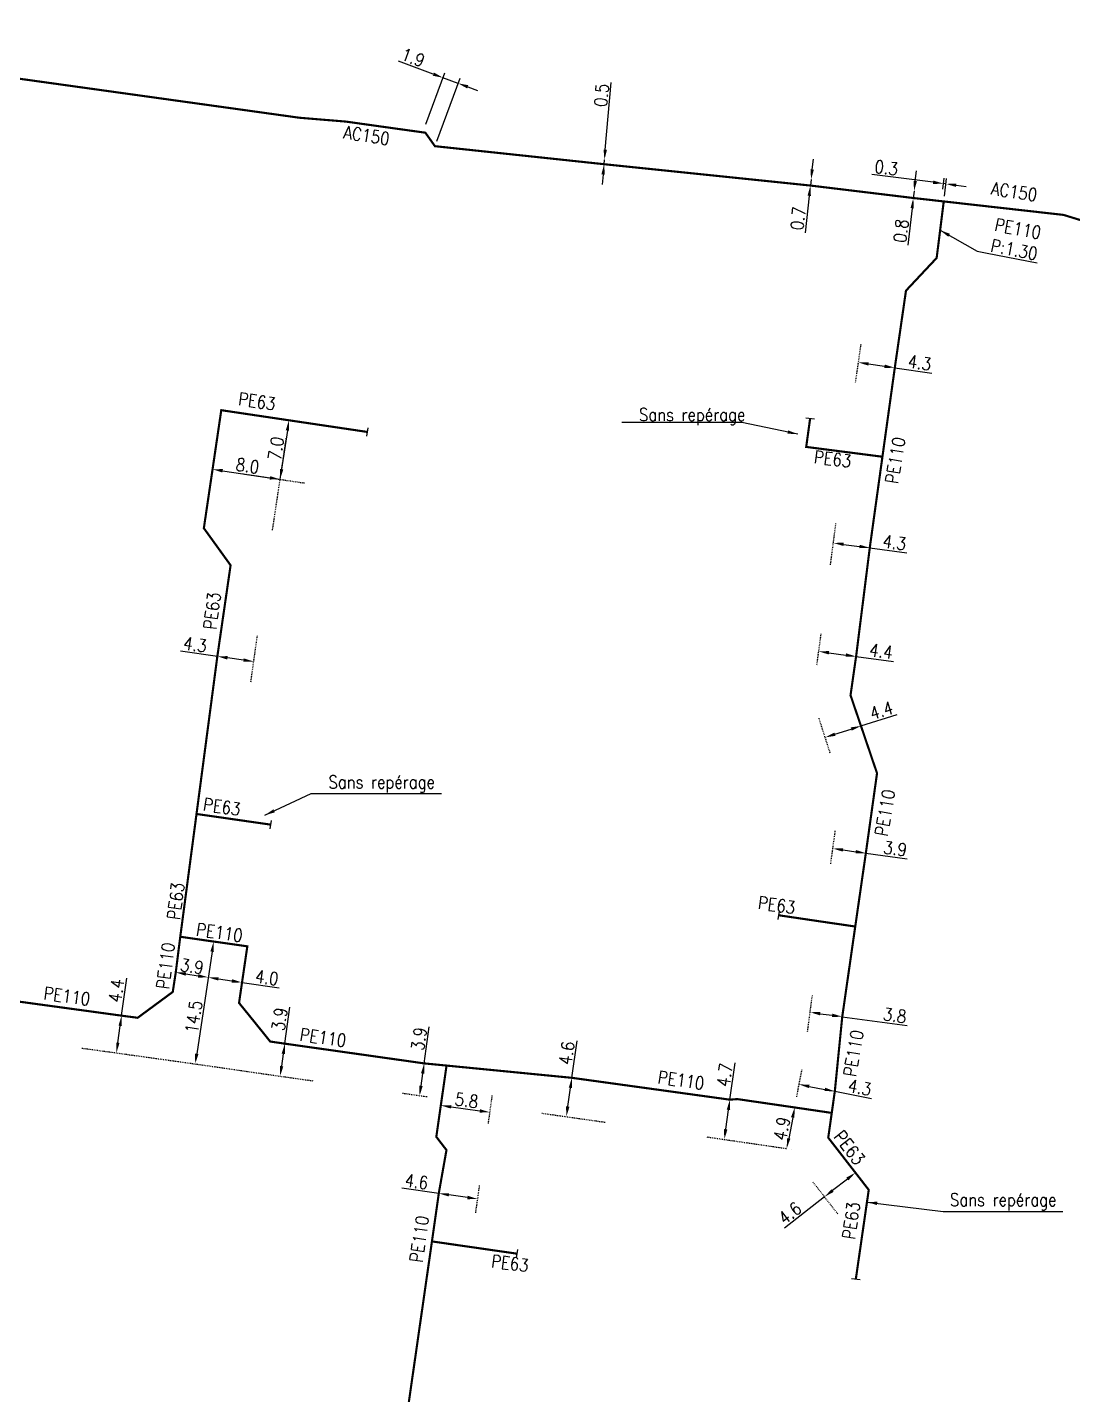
# Model space of a CAD drawing. Header units: millimetres. Extents: x 113999 to 115000, y 123996 to 125006.
# Drawn here: x 114295.6 to 114418, y 124723.9 to 124884 of the extents above; entities that cross this region are included whole.
import ezdxf
from ezdxf.enums import TextEntityAlignment as Align

# ---------------------------------------------------------------- set-up
doc = ezdxf.new("R2010")
doc.units = ezdxf.units.MM
doc.header["$PDMODE"] = 34
for name, pattern in [('DASHED', [0.75, 0.5, -0.25]), ('L_25_AP', [2000, 1000, 1000]), ('L_25_PE', [2000, 1000, 1000])]:
    doc.linetypes.add(name, pattern=pattern)
doc.layers.get('0').update_dxf_attribs({"linetype": 'CONTINUOUS'})
doc.layers.get('Defpoints').update_dxf_attribs({"linetype": 'CONTINUOUS'})
doc.layers.add('L_150', color=1, linetype='CONTINUOUS')
doc.layers.add('L_340', color=7, linetype='CONTINUOUS')
doc.styles.get("Standard").update_dxf_attribs({"font": 'romans.shx', "width": 0.85})
doc.dimstyles.get("Standard").update_dxf_attribs({"dimtxt": 1.5, "dimasz": 1.2, "dimexe": 0.625, "dimexo": 0.625, "dimgap": 0.25, "dimtad": 1, "dimdec": 1, "dimzin": 0, "dimdsep": 46, "dimtxsty": 'Standard', "dimcen": -0.5, "dimadec": 0, "dimazin": 0, "dimtfac": 1, "dimtdec": 1, "dimtmove": 0, "dimatfit": 3, "dimfxl": 0, "dimtolj": 1, "dimtzin": 0, "dimarcsym": 0})

# ---------------------------------------------------------------- blocks, each defined once
blk = doc.blocks.new('*D92')
at = {"layer": 'Defpoints', "color": 0, "linetype": 'Continuous', "transparency": 16777216}
for p in [(114344.26, 124878.1), (114342.02, 124872.06), (114343.32, 124870.08)]:
    blk.add_point(p, dxfattribs=at)
at = {"layer": 'L_150', "color": 0, "linetype": 'Continuous', "lineweight": -2, "transparency": 16777216}
for p, q in [((114343.13, 124878.52), (114339.04, 124880.03)), ((114342.24, 124872.65), (114344.47, 124878.69)), ((114343.53, 124870.67), (114346.26, 124878.03)), ((114346.04, 124877.44), (114344.26, 124878.1)), ((114347.17, 124877.03), (114348.29, 124876.61))]:
    blk.add_line(p, q, dxfattribs=at)
at = {"layer": 'L_150', "color": 0, "linetype": 'Continuous', "transparency": 16777216}
for points in [[(114343.2, 124878.71), (114343.06, 124878.33), (114344.26, 124878.1)], [(114347.23, 124877.22), (114347.1, 124876.84), (114346.04, 124877.44)]]:
    blk.add_solid(points, dxfattribs=at)
at = {"layer": 'L_150', "color": 0, "linetype": 'Continuous', "transparency": 16777216, "insert": (114340.76, 124880.46), "char_height": 1.5, "attachment_point": 5, "rotation": 339.7037}
blk.add_mtext('\\A1;1.9', dxfattribs=at)
blk = doc.blocks.new('*D93')
at = {"layer": 'Defpoints', "color": 0, "linetype": 'Continuous', "transparency": 16777216}
for p in [(114387.27, 124865.47), (114387.35, 124866.16), (114387.35, 124866.16)]:
    blk.add_point(p, dxfattribs=at)
at = {"layer": 'L_150', "color": 0, "linetype": 'Continuous', "lineweight": -2, "transparency": 16777216}
for p, q in [((114387.48, 124867.36), (114387.62, 124868.55)), ((114387.35, 124866.16), (114387.27, 124865.47)), ((114387.14, 124864.28), (114386.65, 124859.93))]:
    blk.add_line(p, q, dxfattribs=at)
at = {"layer": 'L_150', "color": 0, "linetype": 'Continuous', "transparency": 16777216}
for points in [[(114387.28, 124867.38), (114387.68, 124867.33), (114387.35, 124866.16)], [(114386.94, 124864.3), (114387.33, 124864.25), (114387.27, 124865.47)]]:
    blk.add_solid(points, dxfattribs=at)
at = {"layer": 'L_150', "color": 0, "linetype": 'Continuous', "transparency": 16777216, "insert": (114385.83, 124861.62), "char_height": 1.5, "attachment_point": 5, "rotation": 83.5745}
blk.add_mtext('\\A1;0.7', dxfattribs=at)
blk = doc.blocks.new('*D94')
at = {"layer": 'Defpoints', "color": 0, "linetype": 'Continuous', "transparency": 16777216}
for p in [(114402.84, 124865.7), (114402.68, 124864.44), (114402.88, 124863.61)]:
    blk.add_point(p, dxfattribs=at)
at = {"layer": 'L_150', "color": 0, "linetype": 'Continuous', "lineweight": -2, "transparency": 16777216}
for p, q in [((114401.65, 124865.85), (114394.46, 124866.75)), ((114402.76, 124865.06), (114402.92, 124866.32)), ((114403.14, 124865.66), (114402.84, 124865.7)), ((114402.96, 124864.23), (114403.22, 124866.28)), ((114404.33, 124865.51), (114405.52, 124865.36))]:
    blk.add_line(p, q, dxfattribs=at)
at = {"layer": 'L_150', "color": 0, "linetype": 'Continuous', "transparency": 16777216}
for points in [[(114401.67, 124866.05), (114401.62, 124865.65), (114402.84, 124865.7)], [(114404.35, 124865.71), (114404.3, 124865.31), (114403.14, 124865.66)]]:
    blk.add_solid(points, dxfattribs=at)
at = {"layer": 'L_150', "color": 0, "linetype": 'Continuous', "transparency": 16777216, "insert": (114396.16, 124867.55), "char_height": 1.5, "attachment_point": 5, "rotation": 352.8313}
blk.add_mtext('\\A1;0.3', dxfattribs=at)
blk = doc.blocks.new('*D95')
at = {"layer": 'Defpoints', "color": 0, "linetype": 'Continuous', "transparency": 16777216}
for p in [(114399.32, 124864.01), (114399.41, 124864.81), (114399.41, 124864.81)]:
    blk.add_point(p, dxfattribs=at)
at = {"layer": 'L_150', "color": 0, "linetype": 'Continuous', "lineweight": -2, "transparency": 16777216}
for p, q in [((114399.54, 124866), (114399.68, 124867.19)), ((114398.7, 124864.08), (114398.7, 124864.08)), ((114398.79, 124864.88), (114398.79, 124864.88)), ((114399.41, 124864.81), (114399.32, 124864.01)), ((114399.18, 124862.82), (114398.69, 124858.47))]:
    blk.add_line(p, q, dxfattribs=at)
at = {"layer": 'L_150', "color": 0, "linetype": 'Continuous', "transparency": 16777216}
for points in [[(114399.34, 124866.02), (114399.74, 124865.98), (114399.41, 124864.81)], [(114398.99, 124862.84), (114399.38, 124862.8), (114399.32, 124864.01)]]:
    blk.add_solid(points, dxfattribs=at)
at = {"layer": 'L_150', "color": 0, "linetype": 'Continuous', "transparency": 16777216, "insert": (114397.88, 124860.16), "char_height": 1.5, "attachment_point": 5, "rotation": 83.5745}
blk.add_mtext('\\A1;0.8', dxfattribs=at)
blk = doc.blocks.new('*D189')
at = {"layer": 'Defpoints', "color": 0, "linetype": 'Continuous', "ltscale": 0.5, "transparency": 16777216}
for p in [(114344.67, 124762.34), (114349.76, 124756.93), (114349.76, 124756.93)]:
    blk.add_point(p, dxfattribs=at)
at = {"layer": 'L_150', "color": 0, "linetype": 'Continuous', "lineweight": -2, "ltscale": 0.5, "transparency": 16777216}
for p, q in [((114344.58, 124761.73), (114343.93, 124757.12)), ((114345.21, 124757.57), (114348.58, 124757.1))]:
    blk.add_line(p, q, dxfattribs=at)
at = {"layer": 'L_150', "color": 0, "linetype": 'Continuous', "ltscale": 0.5, "transparency": 16777216}
for points in [[(114345.24, 124757.77), (114345.18, 124757.37), (114344.02, 124757.73)], [(114348.6, 124757.29), (114348.55, 124756.9), (114349.76, 124756.93)]]:
    blk.add_solid(points, dxfattribs=at)
at = {"layer": 'L_150', "color": 0, "linetype": 'Continuous', "ltscale": 0.5, "transparency": 16777216, "insert": (114347.03, 124758.32), "char_height": 1.5, "attachment_point": 5, "rotation": 352.0185}
blk.add_mtext('\\A1;5.8', dxfattribs=at)
blk = doc.blocks.new('*D190')
at = {"layer": 'Defpoints', "color": 0, "linetype": 'Continuous', "ltscale": 0.5, "transparency": 16777216}
for p in [(114343.77, 124747.44), (114348.33, 124746.78), (114348.33, 124746.78)]:
    blk.add_point(p, dxfattribs=at)
at = {"layer": 'L_150', "color": 0, "linetype": 'Continuous', "lineweight": -2, "ltscale": 0.5, "transparency": 16777216}
for p, q in [((114343.77, 124747.44), (114339.45, 124748.06)), ((114347.14, 124746.95), (114344.96, 124747.27))]:
    blk.add_line(p, q, dxfattribs=at)
at = {"layer": 'L_150', "color": 0, "linetype": 'Continuous', "ltscale": 0.5, "transparency": 16777216}
for points in [[(114344.99, 124747.46), (114344.93, 124747.07), (114343.77, 124747.44)], [(114347.17, 124747.15), (114347.11, 124746.75), (114348.33, 124746.78)]]:
    blk.add_solid(points, dxfattribs=at)
at = {"layer": 'L_150', "color": 0, "linetype": 'Continuous', "ltscale": 0.5, "transparency": 16777216, "insert": (114341.16, 124748.82), "char_height": 1.5, "attachment_point": 5, "rotation": 351.8241}
blk.add_mtext('\\A1;4.6', dxfattribs=at)
blk = doc.blocks.new('L_340_07')
at = {"color": 0, "linetype": 'Continuous', "const_width": 0.25, "flags": 128}
blk.add_lwpolyline([(0, 0), (0.35, 0)], dxfattribs=at)
at = {"color": 0, "linetype": 'Continuous', "flags": 128}
blk.add_lwpolyline([(0.35, -0.5), (0.35, 0.5)], dxfattribs=at)
at = {"color": 0, "linetype": 'Continuous', "width": 0.75, "flags": 3}
for tag, p in [('DEF_LEG', (0.72, -3.47)), ('DEF_COUP', (0.72, -5.97)), ('DEF_TYPE', (0.72, -8.47))]:
    blk.add_attdef(tag, text='', height=1.2, dxfattribs=at).set_placement(p, align=Align.MIDDLE)
blk = doc.blocks.new('*D325')
at = {"layer": 'Defpoints', "color": 0, "linetype": 'Continuous', "ltscale": 0.5, "transparency": 16777216}
for p in [(114317.28, 124832.24), (114325.2, 124831.06), (114325.2, 124831.06)]:
    blk.add_point(p, dxfattribs=at)
at = {"layer": 'L_150', "color": 0, "linetype": 'Continuous', "lineweight": -2, "ltscale": 0.5, "transparency": 16777216}
for p, q in [((114317.19, 124831.62), (114317.19, 124831.62)), ((114318.47, 124832.06), (114324.01, 124831.23)), ((114325.1, 124830.44), (114325.1, 124830.44))]:
    blk.add_line(p, q, dxfattribs=at)
at = {"layer": 'L_150', "color": 0, "linetype": 'Continuous', "ltscale": 0.5, "transparency": 16777216}
for points in [[(114318.5, 124832.26), (114318.44, 124831.86), (114317.28, 124832.24)], [(114324.04, 124831.43), (114323.98, 124831.04), (114325.2, 124831.06)]]:
    blk.add_solid(points, dxfattribs=at)
at = {"layer": 'L_150', "color": 0, "linetype": 'Continuous', "ltscale": 0.5, "transparency": 16777216, "insert": (114321.39, 124832.64), "char_height": 1.5, "attachment_point": 5, "rotation": 351.5052}
blk.add_mtext('\\A1;8.0', dxfattribs=at)
blk = doc.blocks.new('*D326')
at = {"layer": 'Defpoints', "color": 0, "linetype": 'Continuous', "ltscale": 0.5, "transparency": 16777216}
for p in [(114326.23, 124837.98), (114325.2, 124831.06), (114325.2, 124831.06)]:
    blk.add_point(p, dxfattribs=at)
at = {"layer": 'L_150', "color": 0, "linetype": 'Continuous', "lineweight": -2, "ltscale": 0.5, "transparency": 16777216}
for p, q in [((114326.85, 124837.89), (114326.85, 124837.89)), ((114326.05, 124836.79), (114325.37, 124832.24)), ((114325.81, 124830.96), (114325.81, 124830.96))]:
    blk.add_line(p, q, dxfattribs=at)
at = {"layer": 'L_150', "color": 0, "linetype": 'Continuous', "ltscale": 0.5, "transparency": 16777216}
for points in [[(114325.86, 124836.82), (114326.25, 124836.76), (114326.23, 124837.98)], [(114325.18, 124832.27), (114325.57, 124832.21), (114325.2, 124831.06)]]:
    blk.add_solid(points, dxfattribs=at)
at = {"layer": 'L_150', "color": 0, "linetype": 'Continuous', "ltscale": 0.5, "transparency": 16777216, "insert": (114324.72, 124834.67), "char_height": 1.5, "attachment_point": 5, "rotation": 81.4901}
blk.add_mtext('\\A1;7.0', dxfattribs=at)
blk = doc.blocks.new('*D327')
at = {"layer": 'Defpoints', "color": 0, "linetype": 'Continuous', "ltscale": 0.5, "transparency": 16777216}
for p in [(114317.85, 124810.33), (114322.11, 124809.73), (114322.11, 124809.73)]:
    blk.add_point(p, dxfattribs=at)
at = {"layer": 'L_150', "color": 0, "linetype": 'Continuous', "lineweight": -2, "ltscale": 0.5, "transparency": 16777216}
for p, q in [((114317.85, 124810.33), (114313.53, 124810.94)), ((114320.92, 124809.9), (114319.04, 124810.16))]:
    blk.add_line(p, q, dxfattribs=at)
at = {"layer": 'L_150', "color": 0, "linetype": 'Continuous', "ltscale": 0.5, "transparency": 16777216}
for points in [[(114319.07, 124810.36), (114319.01, 124809.96), (114317.85, 124810.33)], [(114320.95, 124810.09), (114320.9, 124809.7), (114322.11, 124809.73)]]:
    blk.add_solid(points, dxfattribs=at)
at = {"layer": 'L_150', "color": 0, "linetype": 'Continuous', "ltscale": 0.5, "transparency": 16777216, "insert": (114315.24, 124811.71), "char_height": 1.5, "attachment_point": 5, "rotation": 351.9555}
blk.add_mtext('\\A1;4.3', dxfattribs=at)
blk = doc.blocks.new('*D328')
at = {"layer": 'Defpoints', "color": 0, "linetype": 'Continuous', "ltscale": 0.5, "transparency": 16777216}
for p in [(114312.98, 124773.31), (114316.79, 124772.73), (114316.79, 124772.73)]:
    blk.add_point(p, dxfattribs=at)
at = {"layer": 'L_150', "color": 0, "linetype": 'Continuous', "lineweight": -2, "ltscale": 0.5, "transparency": 16777216}
blk.add_line((114314.17, 124773.13), (114315.6, 124772.91), dxfattribs=at)
at = {"layer": 'L_150', "color": 0, "linetype": 'Continuous', "ltscale": 0.5, "transparency": 16777216}
for points in [[(114314.2, 124773.32), (114314.14, 124772.93), (114312.98, 124773.31)], [(114315.63, 124773.11), (114315.57, 124772.71), (114316.79, 124772.73)]]:
    blk.add_solid(points, dxfattribs=at)
at = {"layer": 'L_150', "color": 0, "linetype": 'Continuous', "ltscale": 0.5, "transparency": 16777216, "insert": (114314.88, 124774.03), "char_height": 1.5, "attachment_point": 5, "rotation": 351.4414}
blk.add_mtext('\\A1;3.9', dxfattribs=at)
blk = doc.blocks.new('*D329')
at = {"layer": 'Defpoints', "color": 0, "linetype": 'Continuous', "ltscale": 0.5, "transparency": 16777216}
for p in [(114306.64, 124768.25), (114306.04, 124763.89), (114306.04, 124763.89)]:
    blk.add_point(p, dxfattribs=at)
at = {"layer": 'L_150', "color": 0, "linetype": 'Continuous', "lineweight": -2, "ltscale": 0.5, "transparency": 16777216}
for p, q in [((114306.64, 124768.25), (114307.24, 124772.64)), ((114306.2, 124765.08), (114306.48, 124767.06))]:
    blk.add_line(p, q, dxfattribs=at)
at = {"layer": 'L_150', "color": 0, "linetype": 'Continuous', "ltscale": 0.5, "transparency": 16777216}
for points in [[(114306.28, 124767.09), (114306.67, 124767.04), (114306.64, 124768.25)], [(114306.01, 124765.11), (114306.4, 124765.06), (114306.04, 124763.89)]]:
    blk.add_solid(points, dxfattribs=at)
at = {"layer": 'L_150', "color": 0, "linetype": 'Continuous', "ltscale": 0.5, "transparency": 16777216, "insert": (114306.03, 124771.18), "char_height": 1.5, "attachment_point": 5, "rotation": 82.2084}
blk.add_mtext('\\A1;4.4', dxfattribs=at)
blk = doc.blocks.new('*D330')
at = {"layer": 'Defpoints', "color": 0, "linetype": 'Continuous', "ltscale": 0.5, "transparency": 16777216}
for p in [(114317.42, 124776.93), (114315.26, 124762.6), (114315.26, 124762.6)]:
    blk.add_point(p, dxfattribs=at)
at = {"layer": 'L_150', "color": 0, "linetype": 'Continuous', "lineweight": -2, "ltscale": 0.5, "transparency": 16777216}
blk.add_line((114317.24, 124775.75), (114315.44, 124763.78), dxfattribs=at)
at = {"layer": 'L_150', "color": 0, "linetype": 'Continuous', "ltscale": 0.5, "transparency": 16777216}
for points in [[(114317.04, 124775.78), (114317.44, 124775.72), (114317.42, 124776.93)], [(114315.24, 124763.81), (114315.64, 124763.75), (114315.26, 124762.6)]]:
    blk.add_solid(points, dxfattribs=at)
at = {"layer": 'L_150', "color": 0, "linetype": 'Continuous', "ltscale": 0.5, "transparency": 16777216, "insert": (114315.08, 124768.11), "char_height": 1.5, "attachment_point": 5, "rotation": 81.4414}
blk.add_mtext('\\A1;14.5', dxfattribs=at)
blk = doc.blocks.new('*D331')
at = {"layer": 'Defpoints', "color": 0, "linetype": 'Continuous', "ltscale": 0.5, "transparency": 16777216}
for p in [(114316.79, 124772.73), (114316.79, 124772.73), (114320.74, 124772.14)]:
    blk.add_point(p, dxfattribs=at)
at = {"layer": 'L_150', "color": 0, "linetype": 'Continuous', "lineweight": -2, "ltscale": 0.5, "transparency": 16777216}
for p, q in [((114317.97, 124772.55), (114319.56, 124772.32)), ((114320.74, 124772.14), (114325.07, 124771.49))]:
    blk.add_line(p, q, dxfattribs=at)
at = {"layer": 'L_150', "color": 0, "linetype": 'Continuous', "ltscale": 0.5, "transparency": 16777216}
for points in [[(114318, 124772.75), (114317.94, 124772.36), (114316.79, 124772.73)], [(114319.59, 124772.51), (114319.53, 124772.12), (114320.74, 124772.14)]]:
    blk.add_solid(points, dxfattribs=at)
at = {"layer": 'L_150', "color": 0, "linetype": 'Continuous', "ltscale": 0.5, "transparency": 16777216, "insert": (114323.65, 124772.71), "char_height": 1.5, "attachment_point": 5, "rotation": 351.4414}
blk.add_mtext('\\A1;4.0', dxfattribs=at)
blk = doc.blocks.new('*D332')
at = {"layer": 'Defpoints', "color": 0, "linetype": 'Continuous', "ltscale": 0.5, "transparency": 16777216}
for p in [(114325.75, 124764.97), (114325.21, 124761.16), (114325.21, 124761.16)]:
    blk.add_point(p, dxfattribs=at)
at = {"layer": 'L_150', "color": 0, "linetype": 'Continuous', "lineweight": -2, "ltscale": 0.5, "transparency": 16777216}
for p, q in [((114325.75, 124764.97), (114326.35, 124769.24)), ((114325.38, 124762.35), (114325.58, 124763.79))]:
    blk.add_line(p, q, dxfattribs=at)
at = {"layer": 'L_150', "color": 0, "linetype": 'Continuous', "ltscale": 0.5, "transparency": 16777216}
for points in [[(114325.38, 124763.81), (114325.78, 124763.76), (114325.75, 124764.97)], [(114325.18, 124762.38), (114325.57, 124762.32), (114325.21, 124761.16)]]:
    blk.add_solid(points, dxfattribs=at)
at = {"layer": 'L_150', "color": 0, "linetype": 'Continuous', "ltscale": 0.5, "transparency": 16777216, "insert": (114325.14, 124767.84), "char_height": 1.5, "attachment_point": 5, "rotation": 81.9385}
blk.add_mtext('\\A1;3.9', dxfattribs=at)
blk = doc.blocks.new('*D333')
at = {"layer": 'Defpoints', "color": 0, "linetype": 'Continuous', "ltscale": 0.5, "transparency": 16777216}
for p in [(114342.06, 124762.66), (114341.52, 124758.85), (114341.52, 124758.85)]:
    blk.add_point(p, dxfattribs=at)
at = {"layer": 'L_150', "color": 0, "linetype": 'Continuous', "lineweight": -2, "ltscale": 0.5, "transparency": 16777216}
for p, q in [((114342.06, 124762.66), (114342.66, 124766.93)), ((114341.69, 124760.04), (114341.89, 124761.48))]:
    blk.add_line(p, q, dxfattribs=at)
at = {"layer": 'L_150', "color": 0, "linetype": 'Continuous', "ltscale": 0.5, "transparency": 16777216}
for points in [[(114341.69, 124761.5), (114342.09, 124761.45), (114342.06, 124762.66)], [(114341.49, 124760.07), (114341.89, 124760.01), (114341.52, 124758.85)]]:
    blk.add_solid(points, dxfattribs=at)
at = {"layer": 'L_150', "color": 0, "linetype": 'Continuous', "ltscale": 0.5, "transparency": 16777216, "insert": (114341.46, 124765.53), "char_height": 1.5, "attachment_point": 5, "rotation": 81.9385}
blk.add_mtext('\\A1;3.9', dxfattribs=at)
blk = doc.blocks.new('*D334')
at = {"layer": 'Defpoints', "color": 0, "linetype": 'Continuous', "ltscale": 0.5, "transparency": 16777216}
for p in [(114359.35, 124760.97), (114358.7, 124756.42), (114358.7, 124756.42)]:
    blk.add_point(p, dxfattribs=at)
at = {"layer": 'L_150', "color": 0, "linetype": 'Continuous', "lineweight": -2, "ltscale": 0.5, "transparency": 16777216}
for p, q in [((114359.35, 124760.97), (114359.96, 124765.3)), ((114359.97, 124760.89), (114359.97, 124760.89)), ((114358.87, 124757.61), (114359.18, 124759.78)), ((114359.32, 124756.33), (114359.32, 124756.33))]:
    blk.add_line(p, q, dxfattribs=at)
at = {"layer": 'L_150', "color": 0, "linetype": 'Continuous', "ltscale": 0.5, "transparency": 16777216}
for points in [[(114358.98, 124759.81), (114359.38, 124759.76), (114359.35, 124760.97)], [(114358.67, 124757.63), (114359.07, 124757.58), (114358.7, 124756.42)]]:
    blk.add_solid(points, dxfattribs=at)
at = {"layer": 'L_150', "color": 0, "linetype": 'Continuous', "ltscale": 0.5, "transparency": 16777216, "insert": (114358.75, 124763.87), "char_height": 1.5, "attachment_point": 5, "rotation": 81.9385}
blk.add_mtext('\\A1;4.6', dxfattribs=at)
blk = doc.blocks.new('*D335')
at = {"layer": 'Defpoints', "color": 0, "linetype": 'Continuous', "ltscale": 0.5, "transparency": 16777216}
for p in [(114377.85, 124758.41), (114377.19, 124753.75), (114377.19, 124753.75)]:
    blk.add_point(p, dxfattribs=at)
at = {"layer": 'L_150', "color": 0, "linetype": 'Continuous', "lineweight": -2, "ltscale": 0.5, "transparency": 16777216}
for p, q in [((114377.85, 124758.41), (114378.46, 124762.74)), ((114377.36, 124754.94), (114377.68, 124757.22))]:
    blk.add_line(p, q, dxfattribs=at)
at = {"layer": 'L_150', "color": 0, "linetype": 'Continuous', "ltscale": 0.5, "transparency": 16777216}
for points in [[(114377.48, 124757.25), (114377.88, 124757.19), (114377.85, 124758.41)], [(114377.16, 124754.97), (114377.56, 124754.91), (114377.19, 124753.75)]]:
    blk.add_solid(points, dxfattribs=at)
at = {"layer": 'L_150', "color": 0, "linetype": 'Continuous', "ltscale": 0.5, "transparency": 16777216, "insert": (114377.25, 124761.31), "char_height": 1.5, "attachment_point": 5, "rotation": 81.9385}
blk.add_mtext('\\A1;4.7', dxfattribs=at)
blk = doc.blocks.new('*D342')
at = {"layer": 'Defpoints', "color": 0, "linetype": 'Continuous', "ltscale": 0.5, "transparency": 16777216}
for p in [(114385.95, 124760.2), (114385.95, 124760.2), (114390.13, 124759.39)]:
    blk.add_point(p, dxfattribs=at)
at = {"layer": 'L_150', "color": 0, "linetype": 'Continuous', "lineweight": -2, "ltscale": 0.5, "transparency": 16777216}
for p, q in [((114387.13, 124759.97), (114388.95, 124759.62)), ((114390.13, 124759.39), (114394.42, 124758.56))]:
    blk.add_line(p, q, dxfattribs=at)
at = {"layer": 'L_150', "color": 0, "linetype": 'Continuous', "ltscale": 0.5, "transparency": 16777216}
for points in [[(114387.17, 124760.17), (114387.09, 124759.77), (114385.95, 124760.2)], [(114388.99, 124759.81), (114388.91, 124759.42), (114390.13, 124759.39)]]:
    blk.add_solid(points, dxfattribs=at)
at = {"layer": 'L_150', "color": 0, "linetype": 'Continuous', "ltscale": 0.5, "transparency": 16777216, "insert": (114393.05, 124759.84), "char_height": 1.5, "attachment_point": 5, "rotation": 349.0318}
blk.add_mtext('\\A1;4.3', dxfattribs=at)
blk = doc.blocks.new('*D343')
at = {"layer": 'Defpoints', "color": 0, "linetype": 'Continuous', "ltscale": 0.5, "transparency": 16777216}
for p in [(114387.24, 124768.65), (114387.24, 124768.65), (114391, 124768.13)]:
    blk.add_point(p, dxfattribs=at)
at = {"layer": 'L_150', "color": 0, "linetype": 'Continuous', "lineweight": -2, "ltscale": 0.5, "transparency": 16777216}
for p, q in [((114388.42, 124768.48), (114389.81, 124768.29)), ((114391, 124768.13), (114398.59, 124767.08))]:
    blk.add_line(p, q, dxfattribs=at)
at = {"layer": 'L_150', "color": 0, "linetype": 'Continuous', "ltscale": 0.5, "transparency": 16777216}
for points in [[(114388.45, 124768.68), (114388.4, 124768.28), (114387.24, 124768.65)], [(114389.84, 124768.49), (114389.78, 124768.09), (114391, 124768.13)]]:
    blk.add_solid(points, dxfattribs=at)
at = {"layer": 'L_150', "color": 0, "linetype": 'Continuous', "ltscale": 0.5, "transparency": 16777216, "insert": (114397.15, 124768.29), "char_height": 1.5, "attachment_point": 5, "rotation": 352.1532}
blk.add_mtext('\\A1;3.8', dxfattribs=at)
blk = doc.blocks.new('*D344')
at = {"layer": 'Defpoints', "color": 0, "linetype": 'Continuous', "ltscale": 0.5, "transparency": 16777216}
for p in [(114389.9, 124787.82), (114389.9, 124787.82), (114393.76, 124787.28)]:
    blk.add_point(p, dxfattribs=at)
at = {"layer": 'L_150', "color": 0, "linetype": 'Continuous', "lineweight": -2, "ltscale": 0.5, "transparency": 16777216}
for p, q in [((114391.09, 124787.66), (114392.57, 124787.45)), ((114393.76, 124787.28), (114398.61, 124786.61))]:
    blk.add_line(p, q, dxfattribs=at)
at = {"layer": 'L_150', "color": 0, "linetype": 'Continuous', "ltscale": 0.5, "transparency": 16777216}
for points in [[(114391.11, 124787.85), (114391.06, 124787.46), (114389.9, 124787.82)], [(114392.6, 124787.65), (114392.55, 124787.25), (114393.76, 124787.28)]]:
    blk.add_solid(points, dxfattribs=at)
at = {"layer": 'L_150', "color": 0, "linetype": 'Continuous', "ltscale": 0.5, "transparency": 16777216, "insert": (114397.2, 124787.81), "char_height": 1.5, "attachment_point": 5, "rotation": 352.0615}
blk.add_mtext('\\A1;3.9', dxfattribs=at)
blk = doc.blocks.new('*D345')
at = {"layer": 'Defpoints', "color": 0, "linetype": 'Continuous', "ltscale": 0.5, "transparency": 16777216}
for p in [(114389, 124800.84), (114389, 124800.84), (114393.19, 124802.18)]:
    blk.add_point(p, dxfattribs=at)
at = {"layer": 'L_150', "color": 0, "linetype": 'Continuous', "lineweight": -2, "ltscale": 0.5, "transparency": 16777216}
for p, q in [((114393.19, 124802.18), (114397.41, 124803.53)), ((114390.14, 124801.21), (114392.05, 124801.82))]:
    blk.add_line(p, q, dxfattribs=at)
at = {"layer": 'L_150', "color": 0, "linetype": 'Continuous', "ltscale": 0.5, "transparency": 16777216}
for points in [[(114390.08, 124801.4), (114390.2, 124801.02), (114389, 124800.84)], [(114391.99, 124802.01), (114392.11, 124801.63), (114393.19, 124802.18)]]:
    blk.add_solid(points, dxfattribs=at)
at = {"layer": 'L_150', "color": 0, "linetype": 'Continuous', "ltscale": 0.5, "transparency": 16777216, "insert": (114395.57, 124803.99), "char_height": 1.5, "attachment_point": 5, "rotation": 17.6989}
blk.add_mtext('\\A1;4.4', dxfattribs=at)
blk = doc.blocks.new('*D346')
at = {"layer": 'Defpoints', "color": 0, "linetype": 'Continuous', "ltscale": 0.5, "transparency": 16777216}
for p in [(114388.25, 124810.91), (114388.25, 124810.91), (114392.62, 124810.32)]:
    blk.add_point(p, dxfattribs=at)
at = {"layer": 'L_150', "color": 0, "linetype": 'Continuous', "lineweight": -2, "ltscale": 0.5, "transparency": 16777216}
for p, q in [((114389.44, 124810.75), (114391.43, 124810.48)), ((114392.62, 124810.32), (114397.01, 124809.73))]:
    blk.add_line(p, q, dxfattribs=at)
at = {"layer": 'L_150', "color": 0, "linetype": 'Continuous', "ltscale": 0.5, "transparency": 16777216}
for points in [[(114389.47, 124810.95), (114389.42, 124810.55), (114388.25, 124810.91)], [(114391.45, 124810.68), (114391.4, 124810.28), (114392.62, 124810.32)]]:
    blk.add_solid(points, dxfattribs=at)
at = {"layer": 'L_150', "color": 0, "linetype": 'Continuous', "ltscale": 0.5, "transparency": 16777216, "insert": (114395.54, 124810.94), "char_height": 1.5, "attachment_point": 5, "rotation": 352.3639}
blk.add_mtext('\\A1;4.4', dxfattribs=at)
blk = doc.blocks.new('*D347')
at = {"layer": 'Defpoints', "color": 0, "linetype": 'Continuous', "ltscale": 0.5, "transparency": 16777216}
for p in [(114389.96, 124823.61), (114389.96, 124823.61), (114394.22, 124823.04)]:
    blk.add_point(p, dxfattribs=at)
at = {"layer": 'L_150', "color": 0, "linetype": 'Continuous', "lineweight": -2, "ltscale": 0.5, "transparency": 16777216}
for p, q in [((114391.15, 124823.45), (114393.03, 124823.2)), ((114394.22, 124823.04), (114398.55, 124822.46))]:
    blk.add_line(p, q, dxfattribs=at)
at = {"layer": 'L_150', "color": 0, "linetype": 'Continuous', "ltscale": 0.5, "transparency": 16777216}
for points in [[(114391.17, 124823.65), (114391.12, 124823.26), (114389.96, 124823.61)], [(114393.06, 124823.4), (114393, 124823), (114394.22, 124823.04)]]:
    blk.add_solid(points, dxfattribs=at)
at = {"layer": 'L_150', "color": 0, "linetype": 'Continuous', "ltscale": 0.5, "transparency": 16777216, "insert": (114397.11, 124823.66), "char_height": 1.5, "attachment_point": 5, "rotation": 352.3639}
blk.add_mtext('\\A1;4.3', dxfattribs=at)
blk = doc.blocks.new('*D348')
at = {"layer": 'Defpoints', "color": 0, "linetype": 'Continuous', "ltscale": 0.5, "transparency": 16777216}
for p in [(114392.9, 124844.75), (114392.9, 124844.75), (114397.15, 124844.13)]:
    blk.add_point(p, dxfattribs=at)
at = {"layer": 'L_150', "color": 0, "linetype": 'Continuous', "lineweight": -2, "ltscale": 0.5, "transparency": 16777216}
for p, q in [((114394.08, 124844.58), (114395.96, 124844.3)), ((114397.15, 124844.13), (114401.48, 124843.5))]:
    blk.add_line(p, q, dxfattribs=at)
at = {"layer": 'L_150', "color": 0, "linetype": 'Continuous', "ltscale": 0.5, "transparency": 16777216}
for points in [[(114394.11, 124844.77), (114394.05, 124844.38), (114392.9, 124844.75)], [(114395.99, 124844.5), (114395.93, 124844.11), (114397.15, 124844.13)]]:
    blk.add_solid(points, dxfattribs=at)
at = {"layer": 'L_150', "color": 0, "linetype": 'Continuous', "ltscale": 0.5, "transparency": 16777216, "insert": (114400.05, 124844.72), "char_height": 1.5, "attachment_point": 5, "rotation": 351.7366}
blk.add_mtext('\\A1;4.3', dxfattribs=at)
blk = doc.blocks.new('*D349')
at = {"layer": 'Defpoints', "color": 0, "linetype": 'Continuous', "ltscale": 0.5, "transparency": 16777216}
for p in [(114385.43, 124757.5), (114384.5, 124752.69), (114384.5, 124752.69)]:
    blk.add_point(p, dxfattribs=at)
at = {"layer": 'L_150', "color": 0, "linetype": 'Continuous', "lineweight": -2, "ltscale": 0.5, "transparency": 16777216}
for p, q in [((114385.2, 124756.32), (114384.73, 124753.86)), ((114386.04, 124757.38), (114386.04, 124757.38)), ((114385.11, 124752.57), (114385.11, 124752.57))]:
    blk.add_line(p, q, dxfattribs=at)
at = {"layer": 'L_150', "color": 0, "linetype": 'Continuous', "ltscale": 0.5, "transparency": 16777216}
for points in [[(114385, 124756.36), (114385.4, 124756.28), (114385.43, 124757.5)], [(114384.53, 124753.9), (114384.92, 124753.83), (114384.5, 124752.69)]]:
    blk.add_solid(points, dxfattribs=at)
at = {"layer": 'L_150', "color": 0, "linetype": 'Continuous', "ltscale": 0.5, "transparency": 16777216, "insert": (114383.93, 124755.02), "char_height": 1.5, "attachment_point": 5, "rotation": 79.0318}
blk.add_mtext('\\A1;4.9', dxfattribs=at)
blk = doc.blocks.new('*D350')
at = {"layer": 'Defpoints', "color": 0, "linetype": 'Continuous', "ltscale": 0.5, "transparency": 16777216}
for p in [(114392.54, 124749.86), (114388.92, 124747.03), (114388.92, 124747.03)]:
    blk.add_point(p, dxfattribs=at)
at = {"layer": 'L_150', "color": 0, "linetype": 'Continuous', "lineweight": -2, "ltscale": 0.5, "transparency": 16777216}
for p, q in [((114391.6, 124749.12), (114389.86, 124747.77)), ((114388.92, 124747.03), (114384.22, 124743.36))]:
    blk.add_line(p, q, dxfattribs=at)
at = {"layer": 'L_150', "color": 0, "linetype": 'Continuous', "ltscale": 0.5, "transparency": 16777216}
for points in [[(114391.47, 124749.28), (114391.72, 124748.96), (114392.54, 124749.86)], [(114389.74, 124747.92), (114389.99, 124747.61), (114388.92, 124747.03)]]:
    blk.add_solid(points, dxfattribs=at)
at = {"layer": 'L_150', "color": 0, "linetype": 'Continuous', "ltscale": 0.5, "transparency": 16777216, "insert": (114384.86, 124745.12), "char_height": 1.5, "attachment_point": 5, "rotation": 37.9959}
blk.add_mtext('\\A1;4.6', dxfattribs=at)
blk = doc.blocks.new('*D369')
at = {"layer": 'Defpoints', "color": 0, "linetype": 'Continuous', "transparency": 16777216}
for p in [(114363.16, 124868.47), (114363.16, 124868.47), (114363.12, 124867.97)]:
    blk.add_point(p, dxfattribs=at)
at = {"layer": 'L_150', "color": 0, "linetype": 'Continuous', "lineweight": -2, "transparency": 16777216}
for p, q in [((114363.26, 124869.66), (114363.95, 124877.55)), ((114363.12, 124867.97), (114363.16, 124868.47)), ((114363.78, 124868.41), (114363.78, 124868.41)), ((114363.01, 124866.78), (114362.91, 124865.58)), ((114363.74, 124867.92), (114363.74, 124867.92))]:
    blk.add_line(p, q, dxfattribs=at)
at = {"layer": 'L_150', "color": 0, "linetype": 'Continuous', "transparency": 16777216}
for points in [[(114363.06, 124869.68), (114363.46, 124869.65), (114363.16, 124868.47)], [(114362.81, 124866.79), (114363.21, 124866.76), (114363.12, 124867.97)]]:
    blk.add_solid(points, dxfattribs=at)
at = {"layer": 'L_150', "color": 0, "linetype": 'Continuous', "transparency": 16777216, "insert": (114362.82, 124876.05), "char_height": 1.5, "attachment_point": 5, "rotation": 85.0101}
blk.add_mtext('\\A1;0.5', dxfattribs=at)

msp = doc.modelspace()

# ---------------------------------------------------------------- linework, layer by layer
at = {"layer": 'L_150', "linetype": 'L_25_AP', "ltscale": 0.5, "const_width": 0.25}
msp.add_lwpolyline([(114251.94, 124883.78), (114252.46, 124883.87), (114256.03, 124883.37), (114327.46, 124873.41), (114332.9, 124872.96), (114339.32, 124872.06), (114342.2, 124871.66), (114343.32, 124870.08), (114363.12, 124867.97), (114387.27, 124865.47), (114399.32, 124864.01), (114402.88, 124863.61), (114416.91, 124862.03), (114431.07, 124857.68)], dxfattribs=at)
at = {"layer": 'L_150', "linetype": 'L_25_PE', "ltscale": 0.5, "const_width": 0.25}
for points in [[(114389.77, 124756.86), (114390.13, 124759.39), (114391, 124768.13), (114392.52, 124778.69), (114393.76, 124787.28), (114395.07, 124796.64), (114393.19, 124802.18), (114391.97, 124805.77), (114392.62, 124810.32), (114394.22, 124823.04), (114397.15, 124844.13), (114398.46, 124853.16), (114402.05, 124856.99), (114402.88, 124863.61)], [(114335.09, 124836.66), (114326.22, 124837.98), (114318.31, 124839.16), (114317.29, 124832.24), (114316.27, 124825.34), (114319.4, 124821), (114317.85, 124810.33), (114313.51, 124777.49)], [(114387.19, 124837.83), (114386.78, 124834.86), (114395.7, 124833.71)], [(114315.35, 124791.88), (114323.77, 124790.67)], [(114392.52, 124778.69), (114388.61, 124779.26), (114383.89, 124779.96)], [(114389.77, 124756.86), (114385.43, 124757.5), (114378.71, 124758.48), (114377.85, 124758.41), (114359.35, 124760.97), (114342.06, 124762.66), (114325.75, 124764.97), (114324.04, 124765.22), (114322.14, 124767.58), (114320.39, 124769.74), (114320.74, 124772.14), (114321.36, 124776.37), (114317.42, 124776.93), (114313.51, 124777.49), (114312.98, 124773.31), (114312.63, 124771.03), (114308.52, 124768), (114306.64, 124768.25), (114287.94, 124770.81), (114283.84, 124771.37), (114280.27, 124744.6), (114279.09, 124735.91), (114275.19, 124708.56)], [(114344.68, 124762.41), (114343.48, 124754.06), (114344.67, 124752.51), (114343.77, 124747.44), (114343.63, 124746.43), (114342.97, 124741.81), (114339.83, 124719.97)], [(114392.64, 124737.76), (114394.1, 124747.85), (114392.54, 124749.86), (114389.36, 124753.96), (114389.77, 124756.86)], [(114342.97, 124741.81), (114352.6, 124740.42)]]:
    msp.add_lwpolyline(points, dxfattribs=at)
at = {"layer": 'L_150', "color": 7, "linetype": 'DASHED', "ltscale": 0.05, "flags": 128}
for points in [[(114392.56, 124842.43), (114392.9, 124844.75), (114393.21, 124846.94)], [(114324.31, 124825.11), (114325.2, 124831.06), (114325.93, 124835.94)], [(114320.82, 124831.71), (114328.08, 124830.63)], [(114389.62, 124821.05), (114389.96, 124823.61), (114390.26, 124825.89)], [(114321.78, 124807.35), (114322.11, 124809.73), (114322.54, 124812.75)], [(114388.04, 124809.33), (114388.25, 124810.91), (114388.53, 124812.95)], [(114389.59, 124799), (114389, 124800.84), (114388.27, 124803.12)], [(114389.65, 124786.02), (114389.9, 124787.82), (114390.19, 124789.91)], [(114386.95, 124766.4), (114387.24, 124768.65), (114387.5, 124770.61)], [(114301.99, 124764.45), (114306.04, 124763.89), (114315.26, 124762.6), (114325.21, 124761.16), (114329.11, 124760.61)], [(114385.67, 124758.74), (114385.95, 124760.2), (114386.29, 124761.94)], [(114342.4, 124758.73), (114341.52, 124758.85), (114339.51, 124759.14)], [(114349.58, 124755.62), (114349.76, 124756.93), (114350.04, 124758.93)], [(114355.82, 124756.83), (114358.7, 124756.42), (114363.34, 124755.76)], [(114375.16, 124754.05), (114377.19, 124753.75), (114384.5, 124752.69)], [(114348.09, 124745.16), (114348.33, 124746.78), (114348.55, 124748.35)], [(114390.47, 124745.04), (114388.92, 124747.03), (114387.58, 124748.74)]]:
    msp.add_lwpolyline(points, dxfattribs=at)

# ---------------------------------------------------------------- block references
at = {"layer": 'L_340', "ltscale": 0.5}
for p, rotation in [((114387.19, 124837.83), 82.06169012655258), ((114335.09, 124836.66), 351.5051576297462), ((114323.77, 124790.67), 351.8421161922175), ((114383.89, 124779.96), 171.6767637724684), ((114392.64, 124737.76), 261.7764787955859)]:
    msp.add_blockref('L_340_07', p, dxfattribs=dict(at, rotation=rotation))
at = {"layer": 'L_340', "rotation": 351.7695035252429}
msp.add_blockref('L_340_07', (114352.6, 124740.42), dxfattribs=at)

# ---------------------------------------------------------------- texts
at = {"layer": 'L_150', "linetype": 'Continuous', "width": 0.85}
for p in [(114332.54, 124871), (114408.34, 124864.42)]:
    msp.add_text('AC150', height=1.5, rotation=351.192, dxfattribs=at).set_placement(p)
at = {"layer": 'L_150', "linetype": 'Continuous', "ltscale": 0.5, "width": 0.85}
for s, rotation, p in [('PE63', 351.5052, (114320.21, 124839.78)), ('PE110', 80.4002, (114397.5, 124830.46)), ('PE63', 352.6656, (114387.61, 124832.98)), ('PE63', 82.7341, (114317.71, 124813.4)), ('PE110', 80.4002, (114396.3, 124789.19)), ('PE63', 351.8421, (114316.11, 124792.29)), ('PE63', 82.7341, (114313.46, 124779.4)), ('PE63', 351.6768, (114381.05, 124780.78)), ('PE110', 351.8421, (114315.29, 124777.64)), ('PE110', 82.7341, (114312.2, 124771.28)), ('PE110', 351.8421, (114297.43, 124770.18)), ('PE110', 351.8421, (114327.41, 124765.33)), ('PE110', 80.4002, (114392.61, 124761.02)), ('PE110', 351.8421, (114369.33, 124760.33)), ('PE63', 307.7906, (114389.9, 124754.04)), ('PE63', 81.7765, (114392.48, 124741.98)), ('PE63', 352.6656, (114349.84, 124738.79))]:
    msp.add_text(s, height=1.5, rotation=rotation, dxfattribs=at).set_placement(p)
at = {"layer": 'L_150', "linetype": 'Continuous', "width": 0.85}
msp.add_text('PE110', height=1.5, rotation=81.8241, dxfattribs=at).set_placement((114341.5, 124742.09), align=Align.MIDDLE)
at = {"layer": 'L_150', "linetype": 'Continuous', "insert": (114408.27, 124857.74), "char_height": 1.5, "attachment_point": 7, "rotation": 349.1863}
msp.add_mtext('\\A1;PE110\\PP:1.30', dxfattribs=at)
at = {"layer": 'L_150', "linetype": 'Continuous', "ltscale": 0.5, "char_height": 1.5, "attachment_point": 9}
for insert in [(114379.66, 124837.4), (114343.32, 124794.37), (114416.07, 124745.44)]:
    msp.add_mtext('\\A1;Sans repérage', dxfattribs=dict(at, insert=insert))

# ---------------------------------------------------------------- dimensions: what is measured, and where the dimension line sits
at = {"layer": 'L_150', "linetype": 'Continuous'}
for base, p1, p2, angle, picture, middle in [((114344.26, 124878.1), (114343.32, 124870.08), (114342.02, 124872.06), 339.7037, '*D92', (114340.41, 124879.52)), ((114387.35, 124866.16), (114387.27, 124865.47), (114387.35, 124866.16), 263.5745, '*D93', (114386.82, 124861.51)), ((114402.84, 124865.7), (114402.88, 124863.61), (114402.68, 124864.44), 352.8313, '*D94', (114396.04, 124866.55)), ((114399.41, 124864.81), (114399.32, 124864.01), (114399.41, 124864.81), 263.5745, '*D95', (114398.87, 124860.05))]:
    dim = msp.add_linear_dim(base=base, p1=p1, p2=p2, angle=angle, dimstyle='Standard', dxfattribs=at)
    dim.commit()
    dim.dimension.update_dxf_attribs({"geometry": picture, "text_midpoint": middle, "dimtype": 160})
dim = msp.add_linear_dim(base=(114363.16, 124868.47), p1=(114363.12, 124867.97), p2=(114363.16, 124868.47), angle=265.0101, dimstyle='Standard', override={"dimatfit": 0}, dxfattribs=at)
dim.commit()
dim.dimension.update_dxf_attribs({"geometry": '*D369', "text_midpoint": (114363.81, 124875.97), "dimtype": 160})
at = {"layer": 'L_150', "linetype": 'Continuous', "ltscale": 0.5}
for base, p1, p2, angle, picture, middle in [((114392.9, 124844.75), (114397.15, 124844.13), (114392.9, 124844.75), 351.7366, '*D348', (114399.91, 124843.73)), ((114325.2, 124831.06), (114326.23, 124837.98), (114325.2, 124831.06), 81.4901, '*D326', (114325.71, 124834.52)), ((114325.2, 124831.06), (114317.28, 124832.24), (114325.2, 124831.06), 171.5052, '*D325', (114321.24, 124831.65)), ((114389.96, 124823.61), (114394.22, 124823.04), (114389.96, 124823.61), 352.3639, '*D347', (114396.98, 124822.67)), ((114322.11, 124809.73), (114317.85, 124810.33), (114322.11, 124809.73), 171.9555, '*D327', (114315.1, 124810.72)), ((114388.25, 124810.91), (114392.62, 124810.32), (114388.25, 124810.91), 352.3639, '*D346', (114395.41, 124809.95)), ((114389, 124800.84), (114393.19, 124802.18), (114389, 124800.84), 17.6989, '*D345', (114395.87, 124803.04)), ((114389.9, 124787.82), (114393.76, 124787.28), (114389.9, 124787.82), 352.0615, '*D344', (114397.07, 124786.82)), ((114315.26, 124762.6), (114317.42, 124776.93), (114315.26, 124762.6), 81.4414, '*D330', (114316.07, 124767.96)), ((114316.7874, 124772.7324), (114312.9803, 124773.3054), (114316.7874, 124772.7324), 171.4414, '*D328', (114314.7333, 124773.0416)), ((114316.79, 124772.73), (114320.74, 124772.14), (114316.79, 124772.73), 351.4414, '*D331', (114323.5, 124771.72)), ((114306.04, 124763.89), (114306.64, 124768.25), (114306.04, 124763.89), 82.2084, '*D329', (114307.02, 124771.04)), ((114325.21, 124761.16), (114325.75, 124764.97), (114325.21, 124761.16), 81.9385, '*D332', (114326.13, 124767.7)), ((114387.24, 124768.65), (114391, 124768.13), (114387.24, 124768.65), 352.1532, '*D343', (114397.02, 124767.3)), ((114341.5193, 124758.8518), (114342.0592, 124762.6638), (114341.5193, 124758.8518), 81.9385, '*D333', (114342.4456, 124765.3919)), ((114358.7, 124756.42), (114359.35, 124760.97), (114358.7, 124756.42), 81.9385, '*D334', (114359.74, 124763.73)), ((114377.19, 124753.75), (114377.85, 124758.41), (114377.19, 124753.75), 81.9385, '*D335', (114378.24, 124761.17)), ((114349.76, 124756.93), (114344.67, 124762.34), (114349.76, 124756.93), 172.0185, '*D189', (114346.89, 124757.33)), ((114385.9528, 124760.1988), (114390.1252, 124759.3901), (114385.9528, 124760.1988), 349.0318, '*D342', (114392.86, 124758.8601)), ((114384.5, 124752.69), (114385.43, 124757.5), (114384.5, 124752.69), 79.0318, '*D349', (114384.91, 124754.83)), ((114348.33, 124746.78), (114343.77, 124747.44), (114348.33, 124746.78), 171.8241, '*D190', (114341.02, 124747.83)), ((114388.92, 124747.03), (114392.54, 124749.86), (114388.92, 124747.03), 37.9959, '*D350', (114385.47, 124744.34))]:
    dim = msp.add_linear_dim(base=base, p1=p1, p2=p2, angle=angle, dimstyle='Standard', dxfattribs=at)
    dim.commit()
    dim.dimension.update_dxf_attribs({"geometry": picture, "text_midpoint": middle, "dimtype": 160})

# ---------------------------------------------------------------- leaders
at = {"layer": 'L_150', "linetype": 'Continuous', "annotation_type": 0, "has_hookline": 1, "hookline_direction": 0, "text_width": 5.71, "horizontal_direction": (0.982242, -0.187617, 0)}
msp.add_leader([(114402.46, 124860.24), (114406.8, 124857.77), (114407.97, 124857.54)], dimstyle='Standard', dxfattribs=at)
at = {"layer": 'L_150', "linetype": 'Continuous', "ltscale": 0.5, "annotation_type": 0, "has_hookline": 1, "text_width": 13.78}
for points, hookline_direction in [([(114385.8, 124836.36), (114379.24, 124837.7)], 1), ([(114323.41, 124791.73), (114328.84, 124794.26), (114330.04, 124794.26)], 0), ([(114393.9, 124746.41), (114402.8, 124745.33)], 0)]:
    msp.add_leader(points, dimstyle='Standard', override={"dimgap": 0.25, "dimtad": 1}, dxfattribs=dict(at, hookline_direction=hookline_direction))

doc.saveas('drawing.dxf')
